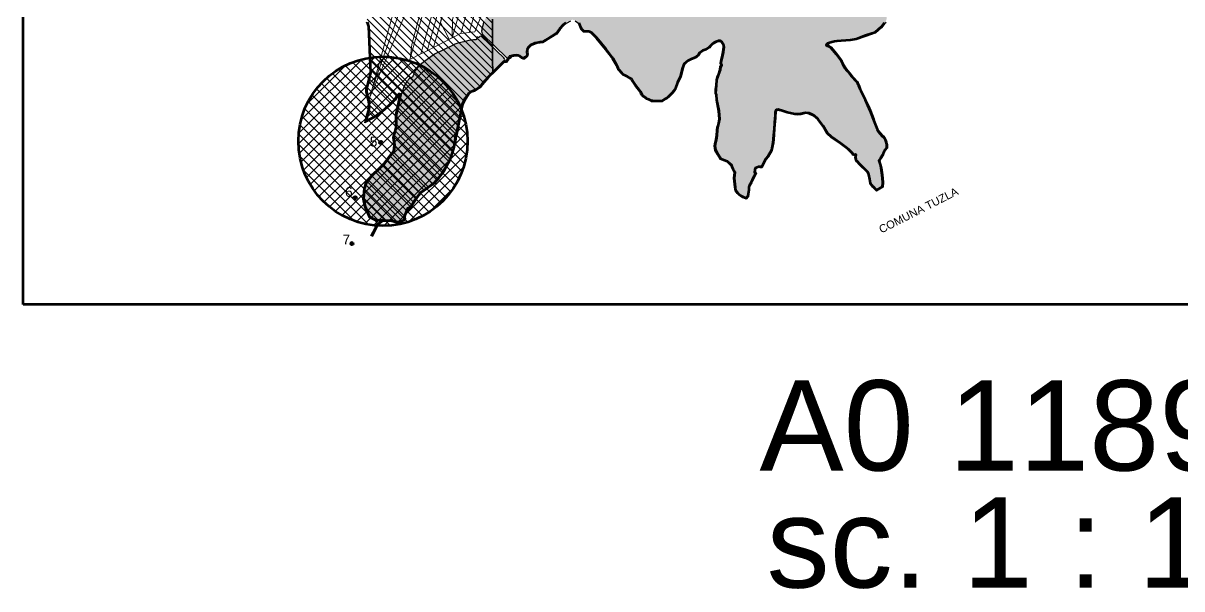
# Model space of a CAD drawing. Header units: metres. Extents: x 783184 to 1587399, y 282652 to 580595.
# Drawn here: x 783184 to 790027, y 282652 to 285996 of the extents above; entities that cross this region are included whole.
import ezdxf
from ezdxf.enums import TextEntityAlignment as Align

# ---------------------------------------------------------------- set-up
doc = ezdxf.new("R2010")
doc.units = ezdxf.units.M
doc.header["$LTSCALE"] = 0.5
for name, color, linetype in [('curbe  de nivelI', 7, 'CONTINUOUS'), ('INDICATOR', 7, 'CONTINUOUS'), ('Legenda', 7, 'CONTINUOUS'), ('mal lac', 18, 'CONTINUOUS'), ('natura 2000', 7, 'CONTINUOUS'), ('proprietati extravilan', 7, 'CONTINUOUS'), ('Zone protejate', 6, 'CONTINUOUS')]:
    doc.layers.add(name, color=color, linetype=linetype)
doc.layers.add('HASURA', color=5, linetype='CONTINUOUS', lineweight=20)
doc.layers.add('limita UAT', color=92, linetype='CONTINUOUS', lineweight=0)
doc.styles.add('arial', font='arial.ttf')
doc.styles.add('WMF-Arial0', font='arial.ttf')

msp = doc.modelspace()

# ---------------------------------------------------------------- hatches: boundary and pattern name
at = {"layer": 'HASURA', "lineweight": 30}
h = msp.add_hatch(dxfattribs=at)
h.set_pattern_fill('ANSI37', color=213, scale=350, angle=90, style=0)
h.set_pattern_definition([(135, (-6872.98, 702.5), (-30.9359217, -30.9359217), []), (225, (-6872.98, 702.5), (30.9359217, -30.9359217), [])])
h.paths.add_polyline_path([(785809.01554, 285298.48354, 1), (784809.01554, 285298.48354, 1)])
at = {"layer": 'HASURA', "lineweight": 80}
for points in [[(785303.33614, 285290.84628, 1), (785287.87681, 285290.84628, 1)], [(785151.88668, 284964.61292, 1), (785136.42734, 284964.61292, 1)], [(785133.60829, 284693.18672, 1), (785118.14895, 284693.18672, 1)]]:
    msp.add_hatch(color=0, dxfattribs=at).paths.add_polyline_path(points)
at = {"layer": 'mal lac', "lineweight": 30}
h = msp.add_hatch(dxfattribs=at)
h.set_pattern_fill('AR-SAND', color=141, scale=0.25, style=0)
h.paths.add_polyline_path([(786023.58, 285769.86), (786027.33546, 285775.8318), (786027.88924, 285780.90193), (786026.96626, 285785.2346), (786021.79202, 285791.0871), (785891.29153, 285916.79602), (785883.40557, 285919.61285), (785880.50925, 285917.87578), (785877.72738, 285914.05534), (785875.64329, 285911.73951), (785872.28363, 285911.85574), (785868.69139, 285912.66616), (785864.17246, 285912.66616), (785862.43541, 285910.69742), (785861.85578, 285908.72949), (785862.54986, 285904.09863), (785863.24579, 285901.08781), (785860.9291, 285898.88821), (785856.64093, 285898.07779), (785853.05053, 285897.7307), (785847.25604, 285897.61447), (785844.24527, 285897.61447), (785816.31213, 285894.57078), (785786.68624, 285886.28221), (785759.43242, 285880.95316), (785750.84129, 285877.69705), (785733.95625, 285871.47982), (785712.32893, 285859.63855), (785666.01552, 285838.82413), (785613.87808, 285813.06864), (785562.33136, 285775.47188), (785530.01076, 285751.89812), (785511.33289, 285730.97332), (785493.26274, 285708.17895), (785491.18787, 285698.11322), (785490.00461, 285691.601), (785487.63439, 285684.4956), (785480.52373, 285676.20703), (785473.41492, 285673.24671), (785467.19217, 285669.9898), (785460.97127, 285665.84551), (785457.12059, 285661.70123), (785453.56526, 285653.11606), (785448.52947, 285647.19543), (785431.314, 285619.49124), (785426.27821, 285601.43274), (785421.24242, 285585.44718), (785414.84, 285573.85), (785407.86, 285549.01), (785388.38, 285456.01), (785388.79, 285403.76), (785387.57, 285378.24), (785371.76, 285320.73), (785378.59, 285277.93), (785378.58445, 285277.8797), (785378.3169, 285275.45), (785374.13, 285237.43), (785364.02515, 285226.0708), (785361.16, 285222.85), (785318.61, 285165.73), (785250.92, 285102.55), (785218.20625, 285061.69895), (785211.12, 285052.85), (785200.18, 285017.21), (785195.72, 284956.45), (785205.04, 284911.08), (785231.39, 284849.51), (785267.46, 284830.88), (785310.6246, 284829.19255), (785323.48, 284828.69), (785361.17, 284827.47), (785383.88495, 284821.41885), (785388.16, 284820.28), (785396.89935, 284820.41775), (785406.548, 284820.56985), (785408.46, 284820.6), (785415.70655, 284824.73285), (785417.49, 284825.75), (785418.9786, 284826.5143), (785419.67885, 284826.8738), (785429.41, 284831.87), (785436.82, 284841.53), (785435.86, 284851.84), (785438.11, 284861.18), (785446.39, 284882.62), (785452.23, 284892.36), (785451.78, 284898.3), (785455.43, 284903.1), (785460.02, 284901.2), (785474.44, 284914.21), (785509.33, 284968.6), (785528.4, 284993.71), (785569.75, 285021.14), (785611.64, 285052.79), (785635.72, 285080.8), (785667.93, 285124.66), (785703.07, 285188.14), (785717.25, 285229.34), (785726.81, 285264.28), (785733.41, 285299.87), (785737.37, 285329.54), (785742.01, 285340.32), (785772.19, 285490.5), (785776.91, 285515.4), (785792.98, 285550.42), (785811.6, 285578.99), (785828.12, 285590.78), (785847.01, 285597.86), (785862.74, 285605.72), (785879.26, 285618.3), (785893.16, 285635.34), (785931.19, 285678.58), (785967.91, 285714.23)])
h.paths.add_polyline_path([(788283.07134, 286031.64643), (788257.53426, 286092.73416), (788211.34637, 286228.73405), (788162.312, 286379.18523), (788113.53238, 286514.4212), (788057.01447, 286676.99983), (788033.48027, 286739.60259), (788028.40386, 286741.79016), (788023.92555, 286740.39778), (788018.2529, 286737.91201), (788013.37771, 286736.42022), (788008.20162, 286735.12724), (788004.61861, 286734.62944), (788000.83807, 286736.71842), (787995.36294, 286739.90078), (787991.28336, 286741.39256), (787984.91478, 286741.69076), (787978.8434, 286740.79537), (787969.63385, 286739.43717), (787960.40221, 286734.51321), (787949.15474, 286729.83827), (787941.49214, 286726.6559), (787911.19986, 286717.57936), (787884.98347, 286717.57936), (787872.78902, 286723.71322), (787850.57283, 286726.48837), (787836.64659, 286728.22797), (787829.89561, 286729.07128), (787822.80399, 286733.6571), (787816.78614, 286737.3573), (787805.44822, 286737.58896), (787801.28188, 286735.27634), (787796.65405, 286731.807), (787791.56288, 286727.64508), (787784.15686, 286725.79498), (787775.13194, 286726.02584), (787771.66153, 286728.10761), (787764.48626, 286727.87594), (787758.70101, 286728.57013), (787754.07317, 286731.34448), (787750.37017, 286734.81381), (787747.1305, 286740.13245), (787740.88191, 286744.29517), (787731.39365, 286744.75769), (787722.83206, 286741.98254), (787714.03789, 286740.13245), (787709.6408, 286740.13245), (787705.4763, 286740.13245), (787698.76437, 286738.28235), (787694.08534, 286736.9926), (787685.34236, 286734.35129), (787685.34236, 286730.88115), (787676.72171, 286728.33767), (787666.07787, 286728.33767), (787656.82036, 286729.49358), (787650.80436, 286729.9561), (787643.1676, 286727.41262), (787638.53792, 286724.17494), (787633.91009, 286719.5497), (787631.59709, 286717.23707), (787626.50592, 286714.46192), (787614.70282, 286712.38096), (787608.19211, 286707.26594), (787594.7701, 286702.64149), (787581.57883, 286700.55973), (787570.30277, 286698.78021), (787560.75265, 286696.62867), (787552.42181, 286693.85352), (787543.62764, 286690.38499), (787537.37905, 286687.37818), (787532.98196, 286685.52808), (787524.1121, 286680.07638), (787515.35484, 286670.99983), (787511.94903, 286666.13731), (787503.51482, 286660.95094), (787498.64886, 286657.22349), (787495.56794, 286652.52289), (787493.78289, 286647.8223), (787493.94534, 286640.85316), (787495.08061, 286633.23554), (787495.24305, 286624.64556), (787494.43083, 286619.29647), (787492.48518, 286614.43475), (787489.24182, 286609.73415), (787484.5383, 286606.33055), (787478.53707, 286603.89929), (787453.20489, 286590.37545), (787437.03424, 286584.51413), (787417.07198, 286577.18588), (787398.32989, 286568.83959), (787378.16273, 286566.60072), (787364.92162, 286565.58268), (787357.38455, 286563.75022), (787345.56853, 286562.73299), (787316.98007, 286555.76225), (787299.66307, 286552.09812), (787282.96078, 286547.41596), (787269.31172, 286544.97348), (787259.12568, 286543.75184), (787248.12558, 286541.51296), (787231.42144, 286536.62719), (787218.38339, 286534.59193), (787211.66223, 286532.96307), (787206.77227, 286531.33421), (787189.39067, 286526.80516), (787177.9826, 286522.3266), (787164.7415, 286516.22), (787152.1114, 286508.68814), (787142.13027, 286501.96991), (787135.40727, 286496.27051), (787129.09222, 286490.77392), (787119.92516, 286484.46371), (787112.38809, 286479.37433), (787105.46203, 286474.08135), (787099.55494, 286470.01001), (787093.03499, 286465.73587), (787076.69266, 286456.69379), (787058.9714, 286445.70061), (787043.69235, 286437.15072), (787030.65614, 286429.41525), (787015.17404, 286421.8834), (787007.63696, 286419.0337), (786983.5342, 286408.17279), (786965.81109, 286397.79123), (786942.18089, 286382.3203), (786929.14469, 286373.36319), (786920.7917, 286367.45939), (786916.10664, 286361.9636), (786912.23565, 286352.59928), (786909.18058, 286345.27103), (786907.14263, 286339.57084), (786904.90348, 286331.02094), (786902.45757, 286324.09991), (786899.4025, 286315.75362), (786895.90809, 286306.86705), (786888.57407, 286296.68911), (786881.85291, 286290.17528), (786870.85281, 286283.45705), (786864.1298, 286279.38571), (786848.67375, 286270.02578), (786834.1421, 286264.50156), (786821.51201, 286263.07711), (786810.30701, 286260.43022), (786797.67876, 286258.39495), (786787.90068, 286257.58052), (786776.28772, 286257.98773), (786764.27049, 286259.61579), (786750.01041, 286260.83743), (786741.2513, 286262.26268), (786732.42598, 286263.6987), (786713.28863, 286266.56969), (786702.89954, 286271.65906), (786686.4003, 286280.81978), (786676.21427, 286287.3336), (786665.21416, 286294.25464), (786656.45506, 286300.76926), (786651.15899, 286307.89391), (786634.48782, 286330.32111), (786616.8905, 286343.19248), (786609.96443, 286351.94598), (786605.07632, 286358.66341), (786598.35332, 286364.97362), (786592.85234, 286372.70909), (786587.96423, 286378.00207), (786584.05972, 286382.22997), (786564.7143, 286401.4794), (786556.97417, 286407.38241), (786549.02913, 286413.28621), (786541.49206, 286420.00364), (786534.15804, 286426.31466), (786527.02892, 286430.5896), (786490.33668, 286451.46574), (786462.40908, 286460.69379), (786437.40917, 286465.87054), (786427.50003, 286468.57114), (786417.36384, 286474.19758), (786406.77908, 286479.14908), (786399.57243, 286481.39998), (786386.73375, 286483.20038), (786372.77087, 286484.77553), (786360.3826, 286485.00078), (786338.23721, 286485.40344), (786324.05032, 286485.40344), (786310.53601, 286481.86732), (786297.69917, 286477.59157), (786289.36464, 286471.73987), (786279.6807, 286464.53747), (786273.8253, 286454.63447), (786270.44719, 286442.48138), (786268.19511, 286432.57838), (786263.69096, 286421.10023), (786257.83371, 286412.32268), (786250.85227, 286400.39403), (786243.61055, 286391.95797), (786231.89975, 286378.22972), (786222.43918, 286364.27543), (786217.2594, 286355.72313), (786209.15192, 286347.17003), (786197.89154, 286338.16803), (786189.3318, 286329.61493), (786181.67473, 286319.71273), (786175.36892, 286313.63579), (786168.38748, 286307.10834), (786155.26821, 286292.5841), (786141.07827, 286277.2799), (786124.1877, 286262.8751), (786112.47505, 286248.92161), (786104.36757, 286238.56811), (786094.00802, 286227.08996), (786072.57267, 286206.28677), (786061.7627, 286193.45792), (786051.17794, 286180.17938), (786045.09548, 286171.62708), (786039.91571, 286162.84953), (786028.43011, 286147.99503), (786020.7712, 286142.14333), (786015.59143, 286137.41709), (786002.92933, 286125.86366), (785993.48969, 286115.93975), (785985.83078, 286104.68685), (785976.37206, 286095.0091), (785968.9402, 286085.33136), (785960.60567, 286073.62796), (785955.20069, 286066.42556), (785948.44445, 286061.02356), (785943.9403, 286055.39711), (785941.23781, 286053.37146), (785930.8202, 286045.56296), (785919.80615, 286032.55304), (785913.50034, 286022.20034), (785907.19452, 286011.17189), (785903.14078, 286002.6196), (785900.21308, 285992.7166), (785897.95916, 285982.13865), (785895.25667, 285969.53505), (785893.2298, 285962.33265), (785892.32897, 285955.35551), (785891.42814, 285948.37836), (785892.55417, 285941.40201), (785895.02961, 285933.18398), (786041.99611, 285789.56726), (786046.70864, 285784.96214), (786047.77, 285786.56), (786048.84, 285789.9), (786056.32, 285791.24), (786059.53, 285796.85), (786056.59, 285798.32), (786058.59, 285801.39), (786063.41, 285798.98), (786071.56, 285803.13), (786080.92, 285804.73), (786096.29, 285807), (786107.76, 285805.54), (786117.65, 285801), (786129.57, 285792.71), (786137.59, 285788.3), (786142.32165, 285788.41805), (786142.8, 285788.43), (786142.81555, 285788.5917), (786143.19, 285792.49), (786151.1, 285796.25), (786158.04, 285802.06), (786160.85, 285813.95), (786159.05, 285824.42), (786159.85, 285838.04), (786165.46, 285851.54), (786180.57, 285865.7), (786205.5, 285877.26), (786219.07, 285880.28), (786236.4, 285883.29), (786250.72, 285884.54), (786259.77, 285890.32), (786281.62, 285904.63), (786331.37, 285935.51), (786350.71, 285962.37), (786372.82, 285986.47), (786388.28, 285998.6), (786414.66, 286012.91), (786427.97, 286016.93), (786445.06, 286012.66), (786466.99, 285998.2), (786475.45, 285976.51), (786482.49, 285961.7), (786495.05, 285948.14), (786525.45, 285947.64), (786530.9275, 285944.9714), (786537.8171, 285941.6148), (786541.85, 285939.65), (786572.26, 285909.3), (786627.76, 285842.42), (786662.85, 285796.13), (786665.05735, 285792.27245), (786667.47555, 285788.04635), (786690.0859, 285748.53245), (786692.59345, 285744.15025), (786693.08, 285743.3), (786694.424, 285739.86625), (786695.2934, 285737.6451), (786700.82999, 285723.50004), (786721.4427, 285700.75475), (786729.73, 285691.61), (786735.1084, 285689.0268), (786739.6568, 285686.84225), (786751.8, 285681.01), (786771.59505, 285668.89185), (786777.74, 285665.13), (786781.2297, 285660.4707), (786788.72, 285650.47), (786796.82175, 285638.0172), (786806.13, 285623.71), (786822.67, 285603.82), (786829.3989, 285591.99655), (786834.98, 285582.19), (786840.5192, 285574.44035), (786841.4527, 285573.1343), (786847.71, 285564.38), (786861.5077, 285554.10955), (786862.68615, 285553.23235), (786867.66, 285549.53), (786878.58395, 285544.78435), (786895.01555, 285537.64605), (786896.94, 285536.81), (786903.1468, 285536.53615), (786914.1084, 285536.0525), (786922.55, 285535.68), (786957.22, 285536.43), (786963.94395, 285540.5808), (786973.823, 285546.6793), (786984.71, 285553.4), (786996.7881, 285565.1066), (787016.84605, 285584.54755), (787017.87, 285585.54), (787024.5745, 285595.45055), (787036.21, 285612.65), (787048.57, 285645.07), (787062.6473, 285674.50105), (787064.12, 285677.58), (787064.48955, 285679.09575), (787076.15, 285726.92), (787085.92, 285753.64), (787102.89, 285770.61), (787109.3188, 285773.7655), (787128.54, 285783.2), (787153.41, 285793.75), (787161.5472, 285799.4904), (787164.5081, 285801.57915), (787165.7, 285802.42), (787167.8368, 285805.48985), (787172.37785, 285812.0139), (787179.28, 285821.93), (787189.59025, 285829.7007), (787197.59, 285835.73), (787215.87, 285841.65), (787232.72735, 285852.6349), (787235.39, 285854.37), (787241.667, 285860.9171), (787254.91, 285874.73), (787263.32985, 285879.1909), (787275.71, 285885.75), (787285.7266, 285890.22765), (787289.49, 285891.91), (787293.8453, 285891.72955), (787299.6073, 285891.49085), (787301.8, 285891.4), (787312.23, 285884.94), (787320.39, 285872.71), (787322.15035, 285863.04685), (787322.417, 285861.5831), (787323.66, 285854.76), (787322.032, 285841.7979), (787321.87915, 285840.5807), (787319.97, 285825.38), (787315.61, 285806.9), (787309.58, 285781.79), (787304.8, 285757.94), (787309.33, 285747.4), (787303.55, 285737.86), (787301.54, 285720.54), (787293.24, 285695.55), (787285.96, 285677.98), (787280.93, 285660.4), (787279.68, 285627.52), (787276.41, 285604.92), (787275.41, 285582.33), (787279.15, 285572.86), (787281.1, 285542.47), (787294.36, 285477.22), (787298.53, 285430.63), (787291.5, 285394.81), (787286.22, 285382.26), (787283.96, 285361.93), (787282.46, 285334.06), (787277.9, 285307.15), (787274.13, 285292.08), (787270.86, 285270.29), (787273.95, 285245.5), (787288.69, 285220.72), (787303.5, 285195.21), (787321.49, 285186.53), (787344.46, 285178.16), (787346.25035, 285176.56385), (787368.61, 285156.63), (787371.17, 285146.78), (787376.88, 285133.79), (787388.52, 285115.78), (787384.27, 285079.87), (787390.96, 285026.76), (787393.58, 285007.52), (787404.28, 284993.13), (787411.88, 284984.5), (787422.37, 284975.05), (787434.71, 284969.29), (787442.69, 284966.41), (787452.38, 284961.8), (787463.89, 284973.3), (787469.53, 285011.24), (787469.49, 285026.17), (787473.41, 285038.29), (787482.99, 285055.11), (787494.15, 285078.18), (787508.3, 285106.41), (787502.96, 285114.74), (787504.33, 285130.51), (787507.73, 285138.94), (787526.86, 285147.92), (787535.57, 285147.09), (787546.21, 285147.09), (787567.6015, 285191.75385), (787568.16, 285192.92), (787582.47, 285208.57), (787603.48, 285245.06), (787612.23, 285289.79), (787616.14, 285333.9), (787619.1096, 285374.26635), (787623.735, 285437.1397), (787624.3, 285444.82), (787625.49, 285472.14), (787631.08, 285484.76), (787642.09, 285485.12), (787667.83, 285478.03), (787697.12, 285469.08), (787740.97, 285458.62), (787759.3, 285457.9), (787776.63, 285460.07), (787805.31, 285466.56), (787825.7, 285463.67), (787847.2481, 285453.8113), (787854.42, 285450.53), (787854.96535, 285450.0684), (787880.01, 285428.87), (787909.18, 285389.83), (787934.4, 285345.32), (787957.59, 285324.93), (788011.1, 285287.09), (788051.25, 285256.65), (788061.33475, 285247.17325), (788083.95255, 285225.919), (788084.59, 285225.32), (788088.07, 285219.41), (788092.59, 285217.79), (788098.85, 285220.69), (788104.53, 285217.21), (788101.87, 285210.37), (788101.4, 285201.34), (788103.46, 285189.04), (788109.11, 285180.34), (788125.59, 285162.92), (788169.88, 285118.46), (788178.088, 285103.12425), (788179.15, 285101.14), (788184.89, 285073.8), (788189.07, 285049.91), (788203.12, 285031.09), (788223.74, 285008.99), (788257.82, 285029.6), (788259.91, 285057.38), (788256.14, 285099.12), (788249.36145, 285140.2104), (788247.08, 285154.04), (788237.91, 285183.92), (788247.84, 285198.87), (788261.18, 285220.5), (788268.75, 285242.07), (788281.81425, 285258.0219), (788282.82, 285259.25), (788282.68, 285279.53), (788282.22105, 285281.49055), (788277.79, 285300.42), (788270.59, 285315.91), (788260.5728, 285325.9272), (788257.73, 285328.77), (788243.564, 285345.02265), (788233.29, 285356.81), (788227.89, 285369.24), (788207.6, 285419.88), (788204.438, 285428.33275), (788185.2, 285479.76), (788178.92525, 285493.6892), (788156.7535, 285542.9077), (788153.91, 285549.22), (788128.2869, 285600.4085), (788127.29, 285602.4), (788126.2872, 285605.04325), (788117.87, 285627.23), (788116.59565, 285629.9443), (788110.4692, 285642.993), (788107.4, 285649.53), (788072.7761, 285686.84345), (788071.74, 285687.96), (788051.5625, 285712.1008), (788042.11, 285723.41), (788038.29635, 285729.23355), (788028.05, 285744.88), (788016.2188, 285772.1664), (788015.84, 285773.04), (788013.6934, 285775.8436), (787983.07, 285815.84), (787963.75125, 285838.8409), (787952.22, 285852.57), (787950.1717, 285853.96955), (787939.37, 285861.35), (787936.1866, 285862.0265), (787930.06235, 285863.328), (787929.3, 285863.49), (787926.09, 285867.77), (787934.66, 285875.47), (787945.36, 285879.97), (787967.1353, 285886.7866), (787967.21, 285886.81), (787975.31545, 285888.12245), (787989.69, 285890.45), (788068.18, 285896.7), (788102.88, 285902.27), (788159.2, 285922.81), (788215.86005, 285942.41004), (788216.157, 285942.6874), (788248.62, 285973.01), (788268.76, 285998.05), (788277.61, 286005.01), (788282.8129, 286018.50095)])
at = {"layer": 'natura 2000', "lineweight": 25}
h = msp.add_hatch(dxfattribs=at)
h.set_pattern_fill('ANSI31', color=102, scale=10, angle=270, style=0)
h.set_pattern_definition([(315, (-16318.97, 0), (22.4506403, 22.4506403), [])])
h.paths.add_polyline_path([(787971.43976, 288224.93342), (787870.92594, 288237.44902), (787213.7892, 288101.85379), (786745.7958, 288206.64708), (786668.5349, 288218.38109), (786498.29379, 288265.38152), (786271.2923, 288323.04197), (786109.98482, 288008.90651), (786011.07464, 287649.67488), (784573.20977, 287759.96478), (783793.2636, 287674.8226), (783780.5041, 287539.58085), (783769.1915, 287420.7999), (783768.915, 287417.899), (783780.65865, 287417.08065), (784006.42075, 287399.88895), (784362.46725, 287372.79145), (784558.6099, 287357.8604), (784574.4166, 287314.6681), (784602.445, 287324.9255), (784608.837, 287292.78015), (784608.84, 287292.78), (784608.8385, 287292.77485), (784592.87005, 287235.34995), (784580.298, 287223.97965), (784537.63005, 287185.39), (784483.5, 287003.05), (784483.5044, 287002.6695), (784485.3, 286847.16), (784484.345, 286785.385), (784484.30705, 286782.92885), (784483.50035, 286730.74895), (784484.498, 286730.646), (784554.7285, 286727.893), (784624.959, 286725.14), (784607.348, 286536.688), (784594.68615, 286401.19575), (784630.1358, 286397.88295), (784732.8065, 286395.36555), (784881.1041, 286396.043), (785013.64045, 286398.0754), (785223.25535, 286397.2804), (785233.0977, 286397.2431), (785200.69495, 286316.8048), (785196.46505, 286306.30425), (785193.71015, 286296.7813), (785191.49905, 286284.20395), (785189.896, 286275.08545), (785195.1148, 286222.43885), (785216.92325, 286002.43975), (785226.00625, 285976.94425), (785237.41215, 285703.27295), (785215.48915, 285617.32065), (785213.1045, 285607.9712), (785213.62695, 285590.8152), (785219.04425, 285561.0071), (785224.6066, 285541.89315), (785228.0891, 285520.21455), (785228.66955, 285497.37455), (785225.9609, 285482.85765), (785217.2546, 285450.72685), (785208.7093, 285416.6519), (785256.1124, 285441.0508), (785305.5644, 285475.9564), (785345.4739, 285511.5708), (785379.334, 285544.5834), (785390.613, 285563.9601), (785403.5704, 285577.788), (785410.82955, 285575.2514), (785414.84, 285573.85), (785407.86, 285549.01), (785388.38, 285456.01), (785388.79, 285403.76), (785387.57, 285378.24), (785371.76, 285320.73), (785378.59, 285277.93), (785378.58445, 285277.8797), (785378.3169, 285275.45), (785374.13, 285237.43), (785364.02515, 285226.0708), (785361.16, 285222.85), (785318.61, 285165.73), (785250.92, 285102.55), (785218.20625, 285061.69895), (785211.12, 285052.85), (785200.18, 285017.21), (785195.72, 284956.45), (785205.04, 284911.08), (785231.39, 284849.51), (785267.46, 284830.88), (785310.6246, 284829.19255), (785323.48, 284828.69), (785361.17, 284827.47), (785383.88495, 284821.41885), (785388.16, 284820.28), (785396.89935, 284820.41775), (785406.548, 284820.56985), (785408.46, 284820.6), (785415.70655, 284824.73285), (785417.49, 284825.75), (785418.9786, 284826.5143), (785419.67885, 284826.8738), (785429.41, 284831.87), (785436.82, 284841.53), (785435.86, 284851.84), (785438.11, 284861.18), (785446.39, 284882.62), (785452.23, 284892.36), (785451.78, 284898.3), (785455.43, 284903.1), (785460.02, 284901.2), (785474.44, 284914.21), (785509.33, 284968.6), (785528.4, 284993.71), (785569.75, 285021.14), (785611.64, 285052.79), (785635.72, 285080.8), (785667.93, 285124.66), (785703.07, 285188.14), (785717.25, 285229.34), (785726.81, 285264.28), (785733.41, 285299.87), (785737.37, 285329.54), (785742.01, 285340.32), (785772.19, 285490.5), (785776.91, 285515.4), (785792.98, 285550.42), (785811.6, 285578.99), (785828.12, 285590.78), (785847.01, 285597.86), (785862.74, 285605.72), (785879.26, 285618.3), (785893.16, 285635.34), (785931.19, 285678.58), (785956.78083, 285703.42513), (785956.78083, 285728.90117), (785956.3378, 285755.94243), (785956.3378, 285782.30233), (785956.3378, 285808.97887), (785956.3378, 285835.46943), (785956.3378, 285861.50708), (785956.3378, 285914.69261), (785956.3378, 285940.92265), (785956.3378, 285968.12263), (785956.3378, 285994.48253), (785956.3378, 286020.92018), (785956.3378, 286047.80193), (785963.27309, 286067.28888), (785974.08936, 286082.32491), (785987.60423, 286095.56781), (786001.01528, 286108.70898), (786027.81541, 286134.96979), (786054.71665, 286161.32969), (786067.51777, 286174.84878), (786107.77153, 286214.21061), (786121.23046, 286227.37132), (786134.67762, 286240.32304), (786161.083, 286266.80456), (786174.31856, 286280.0783), (786187.84949, 286293.12759), (786214.40554, 286319.63177), (786224.95285, 286335.71719), (786231.02291, 286356.15679), (786237.11644, 286376.67542), (786248.21808, 286392.16558), (786259.15727, 286407.65014), (786277.77382, 286415.59803), (786301.12343, 286418.65695), (786322.03268, 286424.44291), (786340.3871, 286432.47818), (786357.52504, 286441.83528), (786374.40824, 286451.62125), (786389.37901, 286463.18597), (786403.27913, 286475.28215), (786427.11977, 286477.94908), (786474.44846, 286457.50181), (786524.02923, 286434.19361), (786706.25735, 286278.36607), (786742.29058, 286268.9264), (786766.19398, 286271.53321), (786798.71988, 286265.50837), (786823.53519, 286267.44264), (786841.52227, 286276.05746), (786859.36906, 286284.49112), (786872.63232, 286297.67347), (786884.45572, 286312.62977), (786894.31195, 286329.16478), (786904.03403, 286346.26342), (786913.5149, 286362.93783), (786927.81559, 286375.33193), (786941.95753, 286387.58843), (786957.92419, 286398.57433), (786975.21451, 286407.14226), (787010.90028, 286424.82576), (787046.11241, 286442.27456), (787081.81891, 286459.96834), (787098.49351, 286469.84809), (787113.98669, 286480.87093), (787129.95983, 286491.67653), (787145.49362, 286502.61119), (787161.26924, 286513.26609), (787177.72048, 286522.90135), (787197.49261, 286530.02359), (787240.97615, 286538.60395), (787285.92171, 286546.79151), (787305.52514, 286550.69377), (787330.7805, 286555.51135), (787350.31266, 286559.2372), (787416.66402, 286576.06845), (787436.82011, 286582.17986), (787454.33278, 286591.20912), (787470.33914, 286601.9578), (787481.51931, 286616.74638), (787489.93775, 286635.57301), (787498.15968, 286653.96017), (787510.66978, 286667.71246), (787526.85744, 286678.1364), (787546.57937, 286683.3561), (787610.39065, 286700.2447), (787631.22236, 286705.75812), (787649.37374, 286714.38417), (787662.00567, 286728.22704), (787682.9223, 286733.97774), (787706.82755, 286736.07874), (787732.42739, 286737.22583), (787759.12743, 286736.78575), (787791.70686, 286731.06151), (787826.29374, 286723.00708), (787848.917, 286726.97654), (787871.495, 286730.93806), (787895.49624, 286733.27313), (787943.61131, 286738.37132), (787967.69562, 286740.78174), (787993.35049, 286741.62293), (788016.23711, 286745.34126), (788038.96278, 286749.03344), (788044.75727, 286769.87912), (788064.47956, 286802.39051), (788074.53822, 286819.5889), (788084.15385, 286836.57005), (788093.20462, 286854.19408), (788100.63586, 286871.92265), (788114.84694, 286912.07458), (788121.66939, 286931.35073), (788128.68591, 286951.17517), (788137.48931, 286969.09499), (788148.82723, 286983.94227), (788161.31334, 286997.96471), (788175.32052, 287010.43203), (788189.8095, 287022.49615), (788205.96177, 287032.58543), (788238.3399, 287053.49711), (788254.55899, 287063.97234), (788270.44863, 287074.23479), (788302.81393, 287095.13818), (788335.17185, 287115.7554), (788351.26312, 287126.28365), (788382.16458, 287148.18744), (788396.86215, 287160.14093), (788423.3427, 287184.51357), (788461.23833, 287218.36213), (788508.4655, 287260.54567), (788536.65892, 287285.61979), (788578.13036, 287323.11876), (788609.15167, 287355.91481), (788641.9103, 287390.78685), (788691.41169, 287443.48179), (788742.76374, 287497.64556), (788763.39694, 287520.10218), (788821.52637, 287583.36866), (788847.57663, 287610.50772), (788859.58648, 287625.11131), (788868.85138, 287642.63835), (788876.44383, 287661.67802), (788881.41132, 287683.01026), (788886.25144, 287704.84832), (788888.78411, 287729.13127), (788881.18611, 287763.14728), (788867.95292, 287803.00873), (788854.82758, 287842.4931), (788841.75815, 287881.80931), (788844.99438, 287905.23388), (788850.66493, 287926.33753), (788861.83486, 287967.90784), (788868.796, 287986.79039), (788881.22857, 288001.2016), (788894.04054, 288011.2727), (788912.89056, 288022.18274), (788963.11557, 288051.25206), (788981.64049, 288060.41576), (789001.90114, 288065.66247), (789044.22543, 288076.62278), (789117.57115, 288082.8336), (789139.35354, 288088.32217), (789155.20484, 288098.81675), (789167.97153, 288112.68528), (789189.38841, 288143.82113), (789200.38113, 288159.68163), (789209.74941, 288176.70286), (789215.69895, 288194.34774), (789241.70121, 288276.75168), (789259.43824, 288331.20955), (789266.84965, 288348.10568), (789293.9974, 288409.99567), (789334.69908, 288502.78517), (789343.0373, 288521.07855), (789345.47951, 288544.65769), (789343.94736, 288573.11858), (789340.92367, 288602.59511), (789334.69169, 288635.23477), (789300.7204, 288722.12047), (789282.62625, 288765.99378), (789266.12887, 288809.0695), (789257.61158, 288842.26627), (789242.44514, 288960.85696), (789248.39, 288981.24), (789249.84, 289022.44), (789258.51, 289043.39), (789288.16, 289086.03), (789324.63, 289131.46), (789338.05, 289159.74), (789338.78, 289187.2), (789338.78, 289215.8), (789346.01, 289235.31), (789348.9, 289272.17), (789349.62, 289325.64), (789353.96, 289379.12), (789365.53, 289410.2), (789384.33, 289451.39), (789411.26, 289495.94), (789426.56, 289530.45), (789438.93, 289570.99), (789447.67, 289608.22), (789451.12, 289633.35), (789453.96, 289652), (789458.41, 289674.33), (789467.61, 289673.16), (789468.38, 289676.19), (789472.25, 289681.02), (789483.63, 289690.82), (789487.89, 289696.87), (789488.25, 289702.94), (789482.17, 289706.6), (789473.31, 289707.12), (789463.92, 289707.15), (789460.79, 289710.88), (789460.26, 289717.51), (789461.44, 289720.77), (789470.72, 289723.65), (789471.06, 289724.51), (789473.75, 289725.78), (789482.58, 289726.68), (789488.95, 289726.49), (789496.75, 289722.19), (789500.8, 289719.25), (789505.65, 289718.41), (789515.64, 289720.83), (789516.63, 289720.7), (789534.84, 289735.95), (789543.72, 289750.86), (789540.73, 289755.73), (789535.24, 289755.66), (789535.48, 289754.66), (789522.63, 289747.46), (789492.61, 289742.46), (789469.3, 289741.52), (789462.82, 289743.79), (789460.6, 289755.95), (789450.84, 289764.24), (789448.8, 289774.39), (789439.25, 289779.43), (789430.34, 289795), (789396.71, 289809.2), (789376.52, 289825.47), (789372.34, 289833.53), (789355.21, 289822.2), (789320.69, 289828.18), (789296.6, 289846.08), (789293.93, 289856.98), (789292.43, 289869.42), (789276.19, 289876.29), (789263.78, 289895.05), (789235.96, 289913.44), (789219.8, 289924.31), (789203.69, 289932.82), (789186.46, 289936.91), (789175.08, 289941.15), (789173.81, 289942.9), (789160.91, 289937.4), (789141.66, 289936.99), (789126.26, 289936.57), (789109.68, 289939.8), (789094.84, 289943.2), (789084.64, 289945.82), (789066.27, 289954.56), (789050.77, 289965.72), (789041.68, 289975.98), (789036.07, 289979.91), (789029.88, 289976.69), (789020.18, 289957.13), (789007.67, 289953.41), (788900.7, 289945.68), (788859.56, 289956.44), (788830.83, 289994.37), (788793.71, 290126.62), (788790.4, 290164.02), (788800.11, 290196.77), (788805.04, 290221.59), (788839, 290276.8), (788859.23, 290289.33), (788914.71, 290308.84), (788973.8, 290331.43), (789000.75, 290362.64), (789064.26, 290397.54), (789095.38, 290406.98), (789132.87, 290417.78), (789138.77, 290419.11), (789183.55, 290449.82), (789232.56, 290499.74), (789268.53, 290536.85), (789306.84, 290565.04), (789369.51, 290588.01), (789431.29, 290603.77), (789530.64, 290550.26), (789597.65, 290543.65), (789650.72, 290553.8), (789700.08, 290579.99), (789754.65, 290609.82), (789831.65, 290647.92), (789854.07, 290659.01), (789966.07, 290708.13), (789960.43, 290754.62), (789960.252, 290756.0861), (789730.27013, 290676.47043), (789635.76216, 290643.04491), (789539.67632, 290611.93699), (789482.13147, 290617.67015), (789416.60672, 290655.49288), (789371.40425, 290664.30841), (789305.64115, 290645.53751), (789226.38223, 290578.42344), (789150.94005, 290519.68364), (789049.11963, 290431.03086), (788949.89844, 290381.90644), (788843.68474, 290325.43199), (788766.42921, 290229.51185), (788757.06076, 290219.51855), (788756.46884, 290206.50765), (788735.1377, 290120.46199), (788784.89914, 289956.90062), (788795.18124, 289944.49775), (788795.92956, 289941.87846), (788804.2548, 289933.55322), (788863.72574, 289861.8179), (789135.24938, 289791.03919), (789203.63213, 289767.83208), (789152.75162, 289506.01901), (789066.6784, 289341.85856), (789020.74981, 289236.32196), (789053.31392, 288671.30223), (789043.5697, 288545.96977), (789113.16993, 288345.16866), (789096.35912, 288232.00216), (788999.37787, 288137.70606), (788906.84108, 288099.87546), (788715.85576, 288135.97036), (788454.15005, 288166.93943)])

# ---------------------------------------------------------------- linework, layer by layer
at = {"layer": 'curbe  de nivelI', "color": 21, "lineweight": 5}
for points in [[(785652.39658, 286872.07589), (785643.87832, 286832.91179), (785628.97134, 286778.42264), (785623.00857, 286740.96136), (785610.65708, 286707.75702), (785612.35864, 286687.50734), (785617.46955, 286658.98569), (785617.89551, 286628.33554), (785609.37719, 286599.81386), (785596.5998, 286581.08323), (785566.22799, 286515.32475), (785248.21224, 285620.52644)], [(785631.09379, 286525.72821), (785625.89986, 286499.42563), (785614.81944, 286470.70042), (785607.5479, 286449.93523), (785593.13, 286409.15121), (785231.19588, 285559.03786)], [(785476.27005, 286429.57837), (785461.94706, 286392.85635), (785225.2841, 285537.67569)]]:
    msp.add_lwpolyline(points, dxfattribs=at)
at = {"layer": 'curbe  de nivelI', "color": 21, "linetype": 'ByBlock', "lineweight": 5}
for points in [[(785696.53591, 286372.05296), (785583.8661, 286169.86291), (785530.79311, 286063.79095), (785479.93138, 285869.32573), (785468.87448, 285783.14228)], [(785776.41951, 286372.81958), (785700.73869, 286261.94989), (785649.09235, 286001.04375), (785700.52093, 285901.16187)], [(785852.59047, 286377.16977), (785812.40254, 286272.49753), (785783.5791, 286204.08956), (785751.15265, 286133.28135), (785718.72628, 286018.06798), (785716.97625, 285909.63461)]]:
    msp.add_lwpolyline(points, dxfattribs=at)
at = {"layer": 'HASURA', "color": 213, "lineweight": 80}
msp.add_circle((785309.01554, 285298.48354), 500, dxfattribs=at)
at = {"layer": 'HASURA', "color": 0, "lineweight": 80}
for centre in [(785295.60648, 285290.84628), (785144.15701, 284964.61292), (785125.87862, 284693.18672)]:
    msp.add_circle(centre, 7.72967, dxfattribs=at)
at = {"layer": 'INDICATOR', "color": 0, "lineweight": 100}
msp.add_lwpolyline([(783183.90475, 284333.37838), (783183.90475, 292543.37838), (794773.90475, 292543.37838), (794773.90475, 284333.37838)], close=True, dxfattribs=at)
at = {"layer": 'limita UAT', "color": 0, "linetype": 'Continuous', "lineweight": 25, "flags": 128}
for points in [[(786416.59488, 286008.27131), (786391.0347, 285994.40603), (786376.22802, 285982.78863), (786354.59457, 285959.20807), (786334.84867, 285931.78434), (786284.30852, 285900.41389), (786262.48544, 285886.12152), (786252.37719, 285879.66564), (786237.04638, 285878.32741), (786220.04144, 285875.37387), (786207.11338, 285872.49673), (786183.40252, 285861.50205), (786169.66423, 285848.62752), (786164.7918, 285836.90241), (786164.0751, 285824.70066), (786165.95047, 285813.7923), (786162.52377, 285799.29284), (786153.8215, 285792.00751), (786147.89612, 285789.1909), (786147.79264, 285788.11363), (786147.35303, 285783.54218), (786142.44652, 285783.41961), (786136.36441, 285783.26787), (786126.93075, 285788.45521), (786115.16009, 285796.64134), (786106.36952, 285800.67665), (786096.34053, 285801.95323), (786081.70661, 285799.79194), (786073.15158, 285798.32954), (786063.43054, 285793.37956), (786063.33284, 285793.42841), (786059.50012, 285786.7301), (786052.6836, 285785.50896), (786052.31954, 285784.37255), (786038.40816, 285763.42931), (786025.4498, 285764.65993), (785971.41875, 285710.6677), (785934.8143, 285675.12989), (785896.97578, 285632.10759), (785882.76022, 285614.68075), (785865.39532, 285601.45736), (785849.01035, 285593.27008), (785830.48989, 285586.32858), (785815.27326, 285575.46877), (785797.37044, 285547.99919), (785781.70888, 285513.86927), (785777.09741, 285489.54182), (785746.80911, 285338.8229), (785742.23493, 285328.19584), (785738.34929, 285299.08292), (785731.688, 285263.16242), (785722.03023, 285227.8651), (785707.65581, 285186.10021), (785672.14947, 285121.95842), (785639.63651, 285077.68588), (785615.08196, 285049.12388), (785572.64177, 285017.05819), (785531.86966, 284990.01154), (785513.43161, 284965.73365), (785478.2868, 284910.94641), (785461.02504, 284895.37253), (785457.07777, 284897.00647), (785456.90912, 284896.78469), (785457.33581, 284891.15237), (785450.89935, 284880.41759), (785442.89345, 284859.68734), (785440.91547, 284851.47652), (785441.98018, 284840.04198), (785432.69333, 284827.93523), (785421.96256, 284822.4258), (785421.26218, 284822.06624), (785419.87157, 284821.35225), (785418.18364, 284820.38958), (785409.82216, 284815.62086), (785406.62683, 284815.57047), (785396.97816, 284815.41837), (785387.5442, 284815.26967), (785382.59786, 284816.58735), (785360.43608, 284822.49114), (785323.30146, 284823.69316), (785310.42929, 284824.19637), (785266.15351, 284825.92726), (785227.49987, 284845.8917), (785200.24412, 284909.57809), (785190.6826, 284956.1238), (785195.23469, 285018.13828), (785206.62032, 285055.23005), (785214.30343, 285064.82433), (785247.24357, 285105.95809), (785314.8692, 285169.07801), (785357.27994, 285226.01105), (785360.28938, 285229.39406), (785369.33456, 285239.56205), (785373.34695, 285275.99731), (785373.54628, 285277.80753), (785366.65184, 285321.01132), (785382.60214, 285379.03165), (785383.78906, 285403.85984), (785383.37593, 285456.50862), (785403.00079, 285550.20019), (785408.75549, 285570.67968), (785404.99349, 285571.99425), (785394.64908, 285560.95488), (785383.3124, 285541.47908), (785348.88533, 285507.91371), (785308.68071, 285472.03595), (785258.71076, 285436.76476), (785201.17122, 285407.14852), (785212.41627, 285451.98891), (785221.0825, 285483.97182), (785223.65778, 285497.77397), (785223.09923, 285519.75245), (785219.71909, 285540.79387), (785214.1711, 285559.85846), (785208.64065, 285590.28915), (785208.08536, 285608.52374), (785210.64426, 285618.55638), (785232.38594, 285703.79778), (785221.04212, 285975.97952), (785212.00797, 286001.3379)], [(788280.64572, 286001.03642), (788272.2989, 285994.47214), (788252.29309, 285969.59898), (788219.57002, 285939.03346), (788218.49735, 285938.03158), (788216.72843, 285937.41973), (788160.87397, 285918.09836), (788104.14423, 285897.40893), (788068.77561, 285891.7316), (787990.28902, 285885.48187), (787976.11465, 285883.18674), (787968.36244, 285881.93148), (787947.0799, 285875.26914), (787937.37499, 285871.18763), (787933.50278, 285867.70852), (787937.22597, 285866.91728), (787941.37535, 285866.0355), (787952.99247, 285858.0979), (787955.60736, 285856.31121), (787967.57994, 285842.05667), (787986.97132, 285818.96929), (788017.66337, 285778.88322), (788020.18313, 285775.59226), (788020.80612, 285774.1555), (788032.4672, 285747.26144), (788042.47924, 285731.97279), (788046.13326, 285726.39299), (788055.3989, 285715.30736), (788075.49327, 285691.26601), (788076.44121, 285690.24448), (788111.59495, 285652.36003), (788114.99517, 285645.118), (788121.12163, 285632.06928), (788122.47715, 285629.18209), (788130.96208, 285606.8168), (788131.87479, 285604.41102), (788132.758, 285602.64663), (788158.42685, 285551.36674), (788161.31231, 285544.9613), (788183.48405, 285495.74283), (788189.82585, 285481.66476), (788209.12106, 285430.0846), (788212.26281, 285421.68598), (788232.50458, 285371.16636), (788237.56762, 285359.51198), (788247.3332, 285348.30794), (788261.38666, 285332.18441), (788264.10833, 285329.46273), (788274.75118, 285318.81989), (788282.54108, 285302.06078), (788287.08945, 285282.63016), (788287.67602, 285280.12445), (788287.83235, 285257.47896), (788285.68258, 285254.85394), (788273.17626, 285239.58329), (788265.71912, 285218.33485), (788252.05153, 285196.17369), (788243.38423, 285183.12473), (788251.9586, 285155.18555), (788254.29477, 285141.02424), (788261.10321, 285099.75266), (788264.92696, 285057.41759), (788262.61257, 285026.65511), (788222.85364, 285002.61075), (788199.27727, 285027.87932), (788184.35027, 285047.87406), (788179.97936, 285072.85518), (788174.4038, 285099.4119), (788173.67968, 285100.76485), (788165.81871, 285115.45223), (788122.00217, 285159.43695), (788105.16478, 285177.23473), (788098.70042, 285187.1887), (788096.37833, 285201.05361), (788096.91855, 285211.43285), (788098.27135, 285214.91147), (788092.83222, 285212.39175), (788084.67961, 285215.3137), (788080.64456, 285222.16633), (788080.52862, 285222.27528), (788057.91075, 285243.52959), (788048.01862, 285252.82534), (788008.14536, 285283.05552), (787954.48711, 285321.00036), (787930.46536, 285342.12168), (787904.98552, 285387.09028), (787876.34526, 285425.42129), (787851.73504, 285446.25198), (787851.71451, 285446.26935), (787845.16788, 285449.26458), (787824.27975, 285458.82133), (787805.51772, 285461.48059), (787777.49446, 285455.1392), (787759.51392, 285452.88774), (787740.28532, 285453.64304), (787695.80808, 285464.25266), (787666.43527, 285473.22796), (787641.49438, 285480.09785), (787634.38043, 285479.86524), (787630.44416, 285470.9787), (787629.29201, 285444.52773), (787628.72153, 285436.77287), (787624.09612, 285373.89951), (787621.12378, 285333.49582), (787617.18732, 285289.08739), (787608.22753, 285243.28494), (787586.5297, 285205.60031), (787572.34966, 285190.09244), (787572.111, 285189.59413), (787549.35917, 285142.09), (787535.33231, 285142.09), (787527.74688, 285142.81284), (787511.63246, 285135.24841), (787509.24656, 285129.3328), (787508.08867, 285116.00433), (787514.04487, 285106.7131), (787498.63569, 285075.97097), (787487.41786, 285052.78141), (787478.00915, 285036.26216), (787474.49211, 285025.38806), (787474.53099, 285010.87705), (787468.59273, 284970.93064), (787453.41805, 284955.76915), (787440.76271, 284961.7899), (787432.80001, 284964.66366), (787419.57836, 284970.83519), (787408.31867, 284980.97857), (787400.39101, 284989.98064), (787388.79944, 285005.56967), (787386.00234, 285026.11022), (787379.23287, 285079.85111), (787383.34294, 285114.57882), (787372.46363, 285131.41185), (787366.43152, 285145.13463), (787364.15186, 285153.90599), (787342.92307, 285172.83166), (787341.84789, 285173.79022), (787319.54283, 285181.91792), (787299.94592, 285191.37324), (787284.37921, 285218.18666), (787269.11782, 285243.84319), (787265.81346, 285270.35296), (787269.22108, 285293.06), (787273.00257, 285308.17593), (787277.48257, 285334.61384), (787278.97488, 285362.3409), (787281.33058, 285383.5318), (787286.69237, 285396.27622), (787293.4864, 285430.89384), (787289.40472, 285476.49703), (787276.13213, 285541.80897), (787274.21063, 285571.75492), (787270.36772, 285581.48549), (787271.4259, 285605.38972), (787274.69366, 285627.97424), (787275.95658, 285661.19412), (787281.23147, 285679.63004), (787288.55175, 285697.29724), (787296.63266, 285721.6276), (787298.70896, 285739.51888), (787303.72016, 285747.78996), (787299.59155, 285757.39604), (787304.69611, 285782.86543), (787310.74589, 285808.05783), (787315.04226, 285826.26814), (787316.91813, 285841.20379), (787317.07096, 285842.42088), (787318.60317, 285854.62025), (787317.49796, 285860.68697), (787317.2313, 285862.15075), (787315.65643, 285870.79578), (787308.67372, 285881.26128), (787300.28241, 285886.45859), (787299.40031, 285886.49514), (787293.63834, 285886.73383), (787290.45744, 285886.86563), (787287.76714, 285885.66298), (787277.90311, 285881.25353), (787265.67066, 285874.77268), (787257.96211, 285870.68864), (787245.27621, 285857.45681), (787238.60138, 285850.49476), (787235.45713, 285848.44583), (787218.04286, 285837.09802), (787199.92907, 285831.23185), (787192.59966, 285825.70778), (787182.92737, 285818.4179), (787176.4816, 285809.15746), (787171.94056, 285802.63343), (787169.30115, 285798.8415), (787167.39039, 285797.49352), (787164.42942, 285795.40472), (787155.8551, 285789.35595), (787130.61944, 285778.65083), (787111.52191, 285769.27704), (787105.83844, 285766.48737), (787090.2366, 285750.88554), (787080.94166, 285725.46477), (787069.34725, 285677.91135), (787068.85469, 285675.89107), (787067.15788, 285672.34358), (787053.16899, 285643.09737), (787040.67575, 285610.32787), (787028.71585, 285592.64891), (787021.72143, 285582.30979), (787020.32593, 285580.95722), (787000.26798, 285561.51628), (786987.7993, 285549.43111), (786976.44944, 285542.42468), (786966.5704, 285536.32618), (786958.68856, 285531.4606), (786922.4938, 285530.67761), (786913.88798, 285531.05736), (786902.9264, 285531.54101), (786895.79582, 285531.85562), (786893.02326, 285533.06012), (786876.5917, 285540.1984), (786865.13789, 285545.17423), (786859.70064, 285549.22152), (786858.52218, 285550.09873), (786844.09708, 285560.83619), (786837.38496, 285570.22681), (786836.45143, 285571.53291), (786830.76215, 285579.49252), (786825.05337, 285589.52342), (786818.54303, 285600.96284), (786802.09849, 285620.73804), (786792.63068, 285635.29049), (786784.61901, 285647.60484), (786777.22774, 285657.47332), (786774.31234, 285661.36583), (786768.98446, 285664.62748), (786749.40619, 285676.61293), (786737.49208, 285682.33514), (786732.94368, 285684.51969), (786726.68259, 285687.52684), (786717.73774, 285697.39718), (786697.73135, 285719.47342), (786696.50858, 285720.82264), (786696.02139, 285722.06735), (786690.63736, 285735.82266), (786689.76797, 285738.04379), (786688.55785, 285741.13549), (786688.25376, 285741.66689), (786685.74615, 285746.04919), (786663.1358, 285785.56309), (786660.71759, 285789.78921), (786658.67052, 285793.36666), (786623.84197, 285839.31176), (786568.56202, 285905.92659), (786538.90919, 285935.52092), (786535.6272, 285937.11987), (786528.73759, 285940.47648), (786524.25795, 285942.65893), (786492.83279, 285943.17579), (786478.30239, 285958.86308), (786470.85709, 285974.5257), (786462.90976, 285994.9013), (786443.02006, 286008.01598)]]:
    msp.add_lwpolyline(points, dxfattribs=at)
at = {"layer": 'limita UAT', "color": 40, "linetype": 'Continuous', "lineweight": 211, "flags": 128}
for points in [[(786388.28, 285998.6), (786372.82, 285986.47), (786350.71, 285962.37), (786331.37, 285935.51), (786281.62, 285904.63), (786259.77, 285890.32), (786250.72, 285884.54), (786236.4, 285883.29), (786219.07, 285880.28), (786205.5, 285877.26), (786180.57, 285865.7), (786165.46, 285851.54), (786159.85, 285838.04), (786159.05, 285824.42), (786160.85, 285813.95), (786158.04, 285802.06), (786151.1, 285796.25), (786143.19, 285792.49), (786142.81555, 285788.5917), (786142.8, 285788.43), (786142.32165, 285788.41805), (786137.59, 285788.3), (786129.57, 285792.71), (786117.65, 285801), (786107.76, 285805.54), (786096.29, 285807), (786080.92, 285804.73), (786071.56, 285803.13), (786063.41, 285798.98), (786058.59, 285801.39), (786056.59, 285798.32), (786059.53, 285796.85), (786056.32, 285791.24), (786048.84, 285789.9), (786047.77, 285786.56), (786035.9, 285768.69), (786023.58, 285769.86), (785967.91, 285714.23), (785931.19, 285678.58), (785893.16, 285635.34), (785879.26, 285618.3), (785862.74, 285605.72), (785847.01, 285597.86), (785828.12, 285590.78), (785811.6, 285578.99), (785792.98, 285550.42), (785776.91, 285515.4), (785772.19, 285490.5), (785742.01, 285340.32), (785737.37, 285329.54), (785733.41, 285299.87), (785726.81, 285264.28), (785717.25, 285229.34), (785703.07, 285188.14), (785667.93, 285124.66), (785635.72, 285080.8), (785611.64, 285052.79), (785569.75, 285021.14), (785528.4, 284993.71), (785509.33, 284968.6), (785474.44, 284914.21), (785460.02, 284901.2), (785455.43, 284903.1), (785451.78, 284898.3), (785452.23, 284892.36), (785446.39, 284882.62), (785438.11, 284861.18), (785435.86, 284851.84), (785436.82, 284841.53), (785429.41, 284831.87), (785419.67885, 284826.8738), (785418.9786, 284826.5143), (785417.49, 284825.75), (785415.70655, 284824.73285), (785408.46, 284820.6), (785406.548, 284820.56985), (785396.89935, 284820.41775), (785388.16, 284820.28), (785383.88495, 284821.41885), (785361.17, 284827.47), (785323.48, 284828.69), (785310.6246, 284829.19255), (785267.46, 284830.88), (785231.39, 284849.51), (785205.04, 284911.08), (785195.72, 284956.45), (785200.18, 285017.21), (785211.12, 285052.85), (785218.20625, 285061.69895), (785250.92, 285102.55), (785318.61, 285165.73), (785361.16, 285222.85), (785364.02515, 285226.0708), (785374.13, 285237.43), (785378.3169, 285275.45), (785378.58445, 285277.8797), (785378.59, 285277.93), (785371.76, 285320.73), (785387.57, 285378.24), (785388.79, 285403.76), (785388.38, 285456.01), (785407.86, 285549.01), (785414.84, 285573.85), (785410.82955, 285575.2514), (785403.5704, 285577.788), (785390.613, 285563.9601), (785379.334, 285544.5834), (785345.4739, 285511.5708), (785305.5644, 285475.9564), (785256.1124, 285441.0508), (785208.7093, 285416.6519), (785217.2546, 285450.72685), (785225.9609, 285482.85765), (785228.66955, 285497.37455), (785228.0891, 285520.21455), (785224.6066, 285541.89315), (785219.04425, 285561.0071), (785213.62695, 285590.8152), (785213.1045, 285607.9712), (785215.48915, 285617.32065), (785237.41215, 285703.27295), (785226.00625, 285976.94425), (785216.92325, 286002.43975)], [(788268.76, 285998.05), (788248.62, 285973.01), (788216.157, 285942.6874), (788215.86, 285942.41), (788215.094, 285942.14505), (788159.2, 285922.81), (788102.88, 285902.27), (788068.18, 285896.7), (787989.69, 285890.45), (787975.31545, 285888.12245), (787967.21, 285886.81), (787967.1353, 285886.7866), (787945.36, 285879.97), (787934.66, 285875.47), (787926.09, 285867.77), (787929.3, 285863.49), (787930.06235, 285863.328), (787936.1866, 285862.0265), (787939.37, 285861.35), (787950.1717, 285853.96955), (787952.22, 285852.57), (787963.75125, 285838.8409), (787983.07, 285815.84), (788013.6934, 285775.8436), (788015.84, 285773.04), (788016.2188, 285772.1664), (788028.05, 285744.88), (788038.29635, 285729.23355), (788042.11, 285723.41), (788051.5625, 285712.1008), (788071.74, 285687.96), (788072.7761, 285686.84345), (788107.4, 285649.53), (788110.4692, 285642.993), (788116.59565, 285629.9443), (788117.87, 285627.23), (788126.2872, 285605.04325), (788127.29, 285602.4), (788128.2869, 285600.4085), (788153.91, 285549.22), (788156.7535, 285542.9077), (788178.92525, 285493.6892), (788185.2, 285479.76), (788204.438, 285428.33275), (788207.6, 285419.88), (788227.89, 285369.24), (788233.29, 285356.81), (788243.564, 285345.02265), (788257.73, 285328.77), (788260.5728, 285325.9272), (788270.59, 285315.91), (788277.79, 285300.42), (788282.22105, 285281.49055), (788282.68, 285279.53), (788282.82, 285259.25), (788281.81425, 285258.0219), (788268.75, 285242.07), (788261.18, 285220.5), (788247.84, 285198.87), (788237.91, 285183.92), (788247.08, 285154.04), (788249.36145, 285140.2104), (788256.14, 285099.12), (788259.91, 285057.38), (788257.82, 285029.6), (788223.74, 285008.99), (788203.12, 285031.09), (788189.07, 285049.91), (788184.89, 285073.8), (788179.15, 285101.14), (788178.088, 285103.12425), (788169.88, 285118.46), (788125.59, 285162.92), (788109.11, 285180.34), (788103.46, 285189.04), (788101.4, 285201.34), (788101.87, 285210.37), (788104.53, 285217.21), (788098.85, 285220.69), (788092.59, 285217.79), (788088.07, 285219.41), (788084.59, 285225.32), (788083.95255, 285225.919), (788061.33475, 285247.17325), (788051.25, 285256.65), (788011.1, 285287.09), (787957.59, 285324.93), (787934.4, 285345.32), (787909.18, 285389.83), (787880.01, 285428.87), (787854.96535, 285450.0684), (787854.42, 285450.53), (787847.2481, 285453.8113), (787825.7, 285463.67), (787805.31, 285466.56), (787776.63, 285460.07), (787759.3, 285457.9), (787740.97, 285458.62), (787697.12, 285469.08), (787667.83, 285478.03), (787642.09, 285485.12), (787631.08, 285484.76), (787625.49, 285472.14), (787624.3, 285444.82), (787623.735, 285437.1397), (787619.1096, 285374.26635), (787616.14, 285333.9), (787612.23, 285289.79), (787603.48, 285245.06), (787582.47, 285208.57), (787568.16, 285192.92), (787567.6015, 285191.75385), (787546.21, 285147.09), (787535.57, 285147.09), (787526.86, 285147.92), (787507.73, 285138.94), (787504.33, 285130.51), (787502.96, 285114.74), (787508.3, 285106.41), (787494.15, 285078.18), (787482.99, 285055.11), (787473.41, 285038.29), (787469.49, 285026.17), (787469.53, 285011.24), (787463.89, 284973.3), (787452.38, 284961.8), (787442.69, 284966.41), (787434.71, 284969.29), (787422.37, 284975.05), (787411.88, 284984.5), (787404.28, 284993.13), (787393.58, 285007.52), (787390.96, 285026.76), (787384.27, 285079.87), (787388.52, 285115.78), (787376.88, 285133.79), (787371.17, 285146.78), (787368.61, 285156.63), (787346.25035, 285176.56385), (787344.46, 285178.16), (787321.49, 285186.53), (787303.5, 285195.21), (787288.69, 285220.72), (787273.95, 285245.5), (787270.86, 285270.29), (787274.13, 285292.08), (787277.9, 285307.15), (787282.46, 285334.06), (787283.96, 285361.93), (787286.22, 285382.26), (787291.5, 285394.81), (787298.53, 285430.63), (787294.36, 285477.22), (787281.1, 285542.47), (787279.15, 285572.86), (787275.41, 285582.33), (787276.41, 285604.92), (787279.68, 285627.52), (787280.93, 285660.4), (787285.96, 285677.98), (787293.24, 285695.55), (787301.54, 285720.54), (787303.55, 285737.86), (787309.33, 285747.4), (787304.8, 285757.94), (787309.58, 285781.79), (787315.61, 285806.9), (787319.97, 285825.38), (787321.87915, 285840.5807), (787322.032, 285841.7979), (787323.66, 285854.76), (787322.417, 285861.5831), (787322.15035, 285863.04685), (787320.39, 285872.71), (787312.23, 285884.94), (787301.8, 285891.4), (787299.6073, 285891.49085), (787293.8453, 285891.72955), (787289.49, 285891.91), (787285.7266, 285890.22765), (787275.71, 285885.75), (787263.32985, 285879.1909), (787254.91, 285874.73), (787241.667, 285860.9171), (787235.39, 285854.37), (787232.72735, 285852.6349), (787215.87, 285841.65), (787197.59, 285835.73), (787189.59025, 285829.7007), (787179.28, 285821.93), (787172.37785, 285812.0139), (787167.8368, 285805.48985), (787165.7, 285802.42), (787164.5081, 285801.57915), (787161.5472, 285799.4904), (787153.41, 285793.75), (787128.54, 285783.2), (787109.3188, 285773.7655), (787102.89, 285770.61), (787085.92, 285753.64), (787076.15, 285726.92), (787064.48955, 285679.09575), (787064.12, 285677.58), (787062.6473, 285674.50105), (787048.57, 285645.07), (787036.21, 285612.65), (787024.5745, 285595.45055), (787017.87, 285585.54), (787016.84605, 285584.54755), (786996.7881, 285565.1066), (786984.71, 285553.4), (786973.823, 285546.6793), (786963.94395, 285540.5808), (786957.22, 285536.43), (786922.55, 285535.68), (786914.1084, 285536.0525), (786903.1468, 285536.53615), (786896.94, 285536.81), (786895.01555, 285537.64605), (786878.58395, 285544.78435), (786867.66, 285549.53), (786862.68615, 285553.23235), (786861.5077, 285554.10955), (786847.71, 285564.38), (786841.4527, 285573.1343), (786840.5192, 285574.44035), (786834.98, 285582.19), (786829.3989, 285591.99655), (786822.67, 285603.82), (786806.13, 285623.71), (786796.82175, 285638.0172), (786788.72, 285650.47), (786781.2297, 285660.4707), (786777.74, 285665.13), (786771.59505, 285668.89185), (786751.8, 285681.01), (786739.6568, 285686.84225), (786735.1084, 285689.0268), (786729.73, 285691.61), (786721.4427, 285700.75475), (786701.4363, 285722.831), (786700.83, 285723.5), (786700.67745, 285723.88975), (786695.2934, 285737.6451), (786694.424, 285739.86625), (786693.08, 285743.3), (786692.59345, 285744.15025), (786690.0859, 285748.53245), (786667.47555, 285788.04635), (786665.05735, 285792.27245), (786662.85, 285796.13), (786627.76, 285842.42), (786572.26, 285909.3), (786541.85, 285939.65), (786537.8171, 285941.6148), (786530.9275, 285944.9714), (786525.45, 285947.64), (786495.05, 285948.14), (786482.49, 285961.7), (786475.45, 285976.51), (786466.99, 285998.2)]]:
    msp.add_lwpolyline(points, dxfattribs=at)
at = {"layer": 'limita UAT', "color": 0, "lineweight": 25}
msp.add_lwpolyline([(785296.88246, 284824.72596), (785272.07227, 284808.6747), (785235.94637, 284738.33971)], dxfattribs=at)
at = {"layer": 'limita UAT', "color": 40, "lineweight": 211}
msp.add_lwpolyline([(785312.85637, 284829.1053), (785275.90967, 284805.20218), (785240.394, 284736.05529)], dxfattribs=at)
at = {"layer": 'mal lac', "lineweight": 25}
for points in [[(785903.14078, 286002.6196), (785900.21308, 285992.7166), (785897.95916, 285982.13865), (785895.25667, 285969.53505), (785893.2298, 285962.33265), (785892.32897, 285955.35551), (785891.42814, 285948.37836), (785892.55417, 285941.40201), (785895.02961, 285933.18398), (786041.99611, 285789.56726), (786046.70864, 285784.96214)], [(786023.58, 285769.86), (786027.33546, 285775.8318), (786027.88924, 285780.90193), (786026.96626, 285785.2346), (786021.79202, 285791.0871), (785891.29153, 285916.79602), (785883.40557, 285919.61285), (785880.50925, 285917.87578), (785877.72738, 285914.05534), (785875.64329, 285911.73951), (785872.28363, 285911.85574), (785868.69139, 285912.66616), (785864.17246, 285912.66616), (785862.43541, 285910.69742), (785861.85578, 285908.72949), (785862.54986, 285904.09863), (785863.24579, 285901.08781), (785860.9291, 285898.88821), (785856.64093, 285898.07779), (785853.05053, 285897.7307), (785847.25604, 285897.61447), (785844.24527, 285897.61447), (785816.31213, 285894.57078), (785786.68624, 285886.28221), (785759.43242, 285880.95316), (785750.84129, 285877.69705), (785733.95625, 285871.47982), (785712.32893, 285859.63855), (785666.01552, 285838.82413), (785613.87808, 285813.06864), (785562.33136, 285775.47188), (785530.01076, 285751.89812), (785511.33289, 285730.97332), (785493.26274, 285708.17895), (785491.18787, 285698.11322), (785490.00461, 285691.601), (785487.63439, 285684.4956), (785480.52373, 285676.20703), (785473.41492, 285673.24671), (785467.19217, 285669.9898), (785460.97127, 285665.84551), (785457.12059, 285661.70123), (785453.56526, 285653.11606), (785448.52947, 285647.19543), (785431.314, 285619.49124), (785426.27821, 285601.43274), (785421.24242, 285585.44718), (785414.84, 285573.85)]]:
    msp.add_lwpolyline(points, dxfattribs=at)
at = {"layer": 'natura 2000', "color": 102, "lineweight": 35, "flags": 128}
msp.add_lwpolyline([(785956.3378, 286020.92018), (785956.3378, 285994.48253), (785956.3378, 285968.12263), (785956.3378, 285940.92265), (785956.3378, 285914.69261), (785956.3378, 285861.50708), (785956.3378, 285835.46943), (785956.3378, 285808.97887), (785956.3378, 285782.30233), (785956.3378, 285755.94243), (785956.78083, 285728.90117), (785956.78083, 285703.42513), (785931.19, 285678.58), (785893.16, 285635.34), (785879.26, 285618.3), (785862.74, 285605.72), (785847.01, 285597.86), (785828.12, 285590.78), (785811.6, 285578.99), (785792.98, 285550.42), (785776.91, 285515.4), (785772.19, 285490.5), (785742.01, 285340.32), (785737.37, 285329.54), (785733.41, 285299.87), (785726.81, 285264.28), (785717.25, 285229.34), (785703.07, 285188.14), (785667.93, 285124.66), (785635.72, 285080.8), (785611.64, 285052.79), (785569.75, 285021.14), (785528.4, 284993.71), (785509.33, 284968.6), (785474.44, 284914.21), (785460.02, 284901.2), (785455.43, 284903.1), (785451.78, 284898.3), (785452.23, 284892.36), (785446.39, 284882.62), (785438.11, 284861.18), (785435.86, 284851.84), (785436.82, 284841.53), (785429.41, 284831.87), (785419.67885, 284826.8738), (785418.9786, 284826.5143), (785417.49, 284825.75), (785415.70655, 284824.73285), (785408.46, 284820.6), (785406.548, 284820.56985), (785396.89935, 284820.41775), (785388.16, 284820.28), (785383.88495, 284821.41885), (785361.17, 284827.47), (785323.48, 284828.69), (785310.6246, 284829.19255), (785267.46, 284830.88), (785231.39, 284849.51), (785205.04, 284911.08), (785195.72, 284956.45), (785200.18, 285017.21), (785211.12, 285052.85), (785218.20625, 285061.69895), (785250.92, 285102.55), (785318.61, 285165.73), (785361.16, 285222.85), (785364.02515, 285226.0708), (785374.13, 285237.43), (785378.3169, 285275.45), (785378.58445, 285277.8797), (785378.59, 285277.93), (785371.76, 285320.73), (785387.57, 285378.24), (785388.79, 285403.76), (785388.38, 285456.01), (785407.86, 285549.01), (785414.84, 285573.85), (785410.82955, 285575.2514), (785403.5704, 285577.788), (785390.613, 285563.9601), (785379.334, 285544.5834), (785345.4739, 285511.5708), (785305.5644, 285475.9564), (785256.1124, 285441.0508), (785208.7093, 285416.6519), (785217.2546, 285450.72685), (785225.9609, 285482.85765), (785228.66955, 285497.37455), (785228.0891, 285520.21455), (785224.6066, 285541.89315), (785219.04425, 285561.0071), (785213.62695, 285590.8152), (785213.1045, 285607.9712), (785215.48915, 285617.32065), (785237.41215, 285703.27295), (785226.00625, 285976.94425), (785216.92325, 286002.43975)], dxfattribs=at)
at = {"layer": 'proprietati extravilan', "color": 0, "lineweight": 5}
for points in [[(785466.70292, 285780.77036), (785571.61538, 286151.39163), (785627.95289, 286150.24657), (785533.03219, 285814.92291)], [(785627.95289, 286150.24657), (785658.47452, 286149.62621), (785568.967, 285833.42553), (785533.03219, 285814.92291)], [(785658.47452, 286149.62621), (785690.96493, 286148.96585), (785607.21976, 285853.12165), (785568.967, 285833.42553)], [(785690.96493, 286148.96585), (785784.18784, 286147.07109), (785716.97625, 285909.63461), (785607.21976, 285853.12165)], [(785784.18784, 286147.07109), (785828.66909, 286146.16701), (785769.04706, 285935.54195), (785766.78289, 285935.27975), (785716.97625, 285909.63461)], [(785769.04706, 285935.54195), (785828.66909, 286146.16701), (785876.64421, 286145.19192), (785818.93354, 285941.31905)], [(785876.64421, 286145.19192), (785957.38295, 286143.5509), (785953.38222, 286138.51846), (785886.90157, 286034.66921), (785850.5761, 285944.98341), (785818.93354, 285941.31905)]]:
    msp.add_lwpolyline(points, close=True, dxfattribs=at)

# ---------------------------------------------------------------- texts
at = {"layer": 'INDICATOR', "color": 0, "style": 'arial'}
for s, p in [(' A0 1189 x 841', (789831.63709, 283618.53674)), ('sc. 1 : 10.000', (789810.86655, 282926.69068))]:
    msp.add_text(s, height=533.3333333, dxfattribs=at).set_placement(p, align=Align.MIDDLE_CENTER)
at = {"layer": 'Legenda', "color": 0, "linetype": 'ByBlock', "lineweight": 25, "style": 'WMF-Arial0'}
msp.add_text('COMUNA TUZLA', height=46.729683, rotation=26.988044443, dxfattribs=at).set_placement((788252.80588, 284752.48104))
at = {"layer": 'Zone protejate', "color": 0, "linetype": 'ByBlock', "lineweight": 25, "style": 'WMF-Arial0'}
for s, p in [('5', (785230.80885, 285267.00616, -0.35549)), ('6', (785084.74537, 284969.2565, -0.35549)), ('7', (785069.98368, 284688.4401, -0.35549))]:
    msp.add_text(s, height=58.24955, dxfattribs=at).set_placement(p)

doc.saveas('drawing.dxf')
